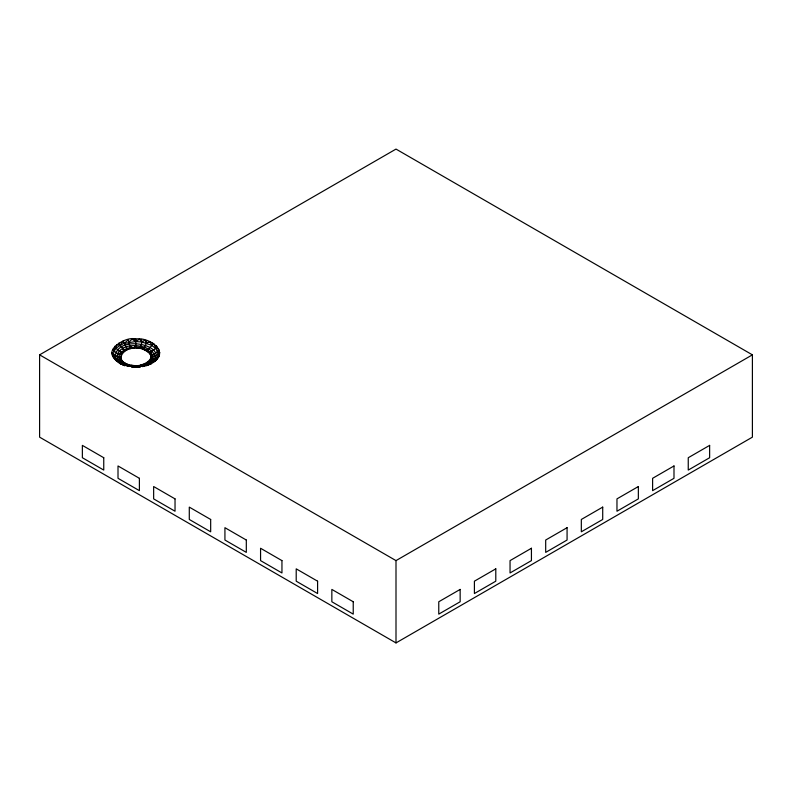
<?xml version="1.0" encoding="UTF-8"?>
<svg xmlns="http://www.w3.org/2000/svg" width="792" height="792" viewBox="0 0 792 792"><rect width="100%" height="100%" fill="white"/><g stroke="black" fill="none" stroke-linecap="round" stroke-linejoin="round"><path stroke-width="1.19" d="M148.53 364.944L151.628 363.548L147.767 363.667L141.035 366.043L138.194 365.528L135.828 367.151L134.64 365.607C108.583 363.429 125.146 342.302 142.689 349.133C168.35 360.033 125.888 374.933 119.79 359.786C98.802 354.163 124.532 335.481 135.828 339.006C149.114 336.739 170.953 351.975 152.48 362.894L155.628 360.38L159.073 355.875L153.806 343.728L146.53 350.727M135.828 348.173L135.828 339.006M143.035 349.232L145.609 345.223L146.659 340.53M115.503 359.984L116.79 361.162L119.958 362.013L121.453 361.865L121.978 360.4L119.79 359.786L120.889 358.271L118.949 356.776L119.503 354.331L121.126 354.865L117.81 353.687L114.216 351.183C116.998 345.223 124.364 344.678 128.185 339.748L130.531 348.728L127.007 348.48L123.898 349.896L123.592 351.767L120.958 352.183L117.751 350.034L114.682 346.431L113.484 354.42L114.602 358.4L119.216 362.954L113.157 357.043M114.81 346.292L116.147 348.341L116.612 344.629M116.147 348.341L116.691 344.56L120.037 345.302L125.136 350.727M124.997 365.053L124.908 365.666L120.028 363.548C130.175 367.399 141.471 367.508 151.628 363.548M125.71 365.32L119.958 362.013L118.137 359.716L120.889 358.271L113.484 354.42L112.266 354.945L114.503 358.944L116.79 361.162L124.908 365.666L121.8 363.924M118.137 359.716L117.206 356.39C120.602 334.67 174.903 350.034 145.56 365.558L143.986 364.251L147.767 363.667L148.064 362.033L155.628 360.38L148.45 364.468M149.549 353.242L155.588 348.43L156.153 345.589M118.958 343.055L120.037 345.302L123.176 341.114L127.007 348.48L130.621 347.52L133.462 348.282L135.808 345.639L133.66 348.262L135.808 347.035L140.54 347.431L143.877 348.223L144.718 349.836L147.767 349.886L147.896 351.648L150.757 352.252L152.708 356.786L150.787 361.281L148.272 361.865M150.589 355.014L154.004 354.064L159.39 350.638L157.172 358.925L155.163 360.855M140.055 348.529L142.065 342.045L141.392 339.402M152.698 343.045L151.628 345.302L155.588 348.43L158.499 348.539L157.628 351.628L158.935 349.391M131.442 365.251L130.928 366.092L128.967 364.676L126.73 365.765L128.571 366.221M155.588 348.43L156.935 346.391M143.352 365.845L142.728 366.686L143.392 365.845L147.5 365.409M158.974 356.103L155.737 358.479L150.619 358.717L152.708 356.786L150.955 356.865L156.361 355.638L159.697 352.579M158.172 354.44L159.697 352.787M120.998 358.598L119.79 359.786L121.453 359.598M128.433 364.518L127.581 365.27L126.938 363.964L120.028 363.548M139.352 348.421L140.54 347.431L142.689 349.133L143.877 348.223M135.828 367.151L137.897 365.558L135.828 366.528L130.928 366.092L132.304 365.389M128.185 339.748L128.928 342.164L131.957 339.194L135.798 341.52L139.412 339.174L142.065 342.045L151.628 345.302L149.856 341.649L146.48 343.094L144.787 340.035L142.065 342.045L135.798 341.52L124.156 343.431L123.206 341.105M39.6 354.846L396 149.084L752.4 354.846L752.4 437.154L396 642.916L39.6 437.154L39.6 354.846L396 560.607L752.4 354.846M122.938 361.469L121.453 361.865L123.592 362.033L123.889 363.667L125.126 363.082M146.48 343.094L149.678 341.58M146.55 365.726C178.883 348.619 119.047 331.69 115.305 355.628C115.781 360.657 120.206 363.954 124.681 365.468M142.57 366.35L145.56 365.558M136.798 367.092L139.699 366.379M140.54 347.431L136.877 348.193L135.808 347.035M145.698 350.282L147.767 349.886M152.331 361.36L148.064 362.033L149.005 363.993M123.512 351.836L120.958 352.183L119.503 354.331L122.235 353.093L120.958 352.183L122.354 352.945M123.889 363.667L125.77 363.429M136.976 367.043L140.422 366.716M138.125 367.112L140.422 366.894M123.898 349.896L127.641 349.559L127.007 348.48L127.928 349.46M152.302 351.4L147.896 351.648L148.995 348.787L144.718 349.836L144.708 346.955M148.718 352.341L150.757 352.252L150.203 354.212L152.292 354.668L150.767 355.539L152.708 356.786M117.206 356.39L120.701 356.727M118.949 356.776L120.701 356.905M131.502 366.765L134.749 367.052M131.502 366.943L133.67 367.132M119.424 351.321L123.592 351.767L122.661 348.797M150.53 358.944L152.203 359.123L149.609 360.479L150.787 361.281L149.292 360.865M132.007 366.379L134.878 367.092M138.194 365.528L140.451 366.25M126.601 365.478L128.433 366.33M146.53 363.082L147.767 363.667M130.076 346.173L133.462 348.282M143.728 364.34L144.649 365.082L141.055 365.092L141.035 366.043L140.501 365.201M111.959 352.787L113.484 354.42L111.969 352.648M112.682 349.47L114.216 351.183L112.741 349.331M133.769 339.065L135.798 341.52M112.593 355.885L114.602 358.4M130.621 347.52L131.155 348.599M396 560.607L396 642.916M135.828 365.637L135.828 367.33M460.152 589.416L438.768 601.762L438.768 614.117L460.152 601.762L460.152 589.416M495.792 568.844L474.408 581.189L474.408 593.535L495.792 581.189L495.792 568.844M531.432 548.262L510.048 560.617L510.048 572.962L531.432 560.617L531.432 548.262M567.072 527.69L545.688 540.035L545.688 552.38L567.072 540.035L567.072 527.69M602.712 507.118L581.328 519.463L581.328 531.808L602.712 519.463L602.712 507.118M638.352 486.535L616.968 498.881L616.968 511.226L638.352 498.881L638.352 486.535M673.992 465.963L652.608 478.309L652.608 490.654L673.992 478.309L673.992 465.963M709.632 445.381L688.248 457.727L688.248 470.072L709.632 457.727L709.632 445.381M103.752 457.727L82.368 445.381L82.368 457.727L103.752 470.072L103.752 457.727M139.392 478.309L118.008 465.963L118.008 478.309L139.392 490.654L139.392 478.309M175.032 498.881L153.648 486.535L153.648 498.881L175.032 511.226L175.032 498.881M210.672 519.463L189.288 507.118L189.288 519.463L210.672 531.808L210.672 519.463M246.312 540.035L224.928 527.69L224.928 540.035L246.312 552.38L246.312 540.035M281.952 560.617L260.568 548.262L260.568 560.617L281.952 572.962L281.952 560.617M317.592 581.189L296.208 568.844L296.208 581.189L317.592 593.535L317.592 581.189M353.232 601.762L331.848 589.416L331.848 601.762L353.232 614.117L353.232 601.762"/></g></svg>
